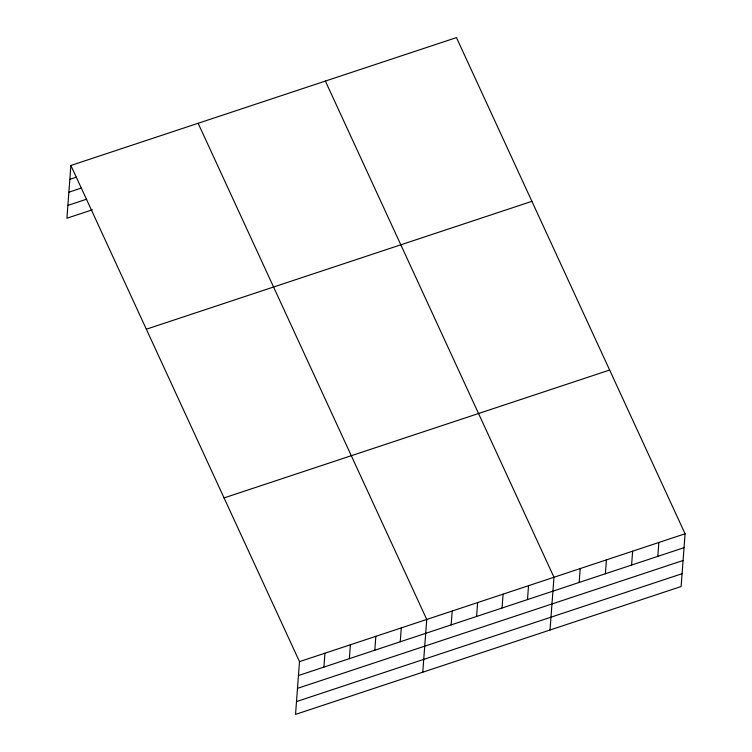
<?xml version="1.0" encoding="UTF-8"?>
<svg xmlns="http://www.w3.org/2000/svg" width="752" height="752" viewBox="0 0 752 752"><rect width="100%" height="100%" fill="white"/><g stroke="black" fill="none" stroke-linecap="round" stroke-linejoin="round"><path stroke-width="1.13" d="M70.885 165.468L299.503 661.647L295.536 714.4L681.115 586.532L685.081 533.788L456.464 37.6L70.885 165.468L66.919 218.212L92.374 209.78M323.905 667.099L324.949 653.206M349.351 658.658L350.394 644.774M374.797 650.226L375.84 636.333M400.243 641.785L401.295 627.892M422.774 672.203L426.741 619.451L198.133 123.272M451.144 624.903L452.187 611.019M476.589 616.471L477.633 602.578M502.045 608.03L503.088 594.136M527.49 599.588L528.534 585.695M550.013 630.007L553.98 577.254L325.372 81.075M579.153 582.452L580.206 568.559M605.379 573.757L606.422 559.864M631.595 565.062L632.639 551.178M657.812 556.367L658.855 542.483M69.842 179.352L76.478 177.152M68.883 192.183L81.047 188.141M67.887 205.39L86.696 199.158M146.33 329.207L531.908 201.339M224.058 497.909L609.637 370.04M299.503 661.647L685.081 533.788M298.45 675.54L684.038 547.672M297.491 688.362L683.07 560.503M296.495 701.578L682.073 573.71"/></g></svg>
